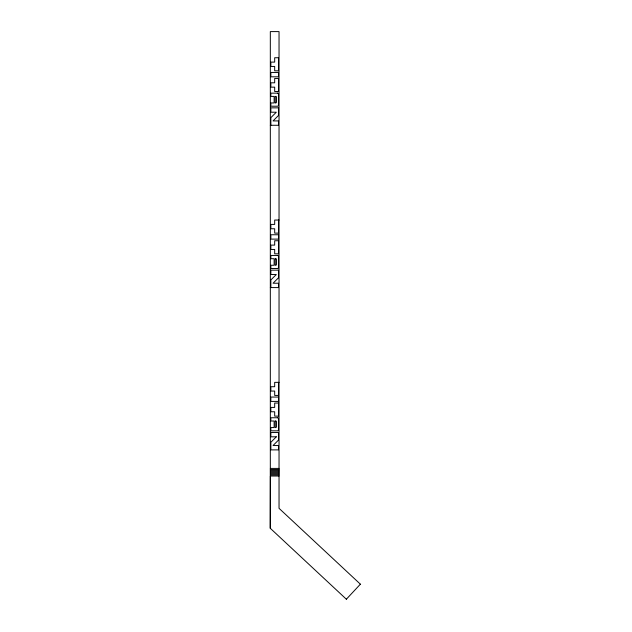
<?xml version="1.0" encoding="UTF-8"?>
<svg xmlns="http://www.w3.org/2000/svg" width="632" height="632" viewBox="0 0 632 632"><rect width="100%" height="100%" fill="white"/><g stroke="black" fill="none" stroke-linecap="round" stroke-linejoin="round"><path stroke-width="0.95" d="M346.352 599.223L360.382 584.181M270.322 125.278L278.491 125.278L278.491 120.925L273.048 120.925L278.491 115.474L278.491 107.851L270.867 107.851L270.867 112.212L276.31 112.212L270.867 117.655L270.867 125.278M279.036 220.047L274.683 220.047L274.683 224.407L270.867 224.407L270.867 228.76L274.683 228.76L274.683 233.121L278.491 233.121L278.491 220.047M270.322 287.584L278.491 287.584L278.491 283.231L273.048 283.231L278.491 277.78L278.491 270.156L270.867 270.156L270.867 274.509L276.31 274.509L270.867 279.96L270.867 287.584M279.036 382.352L274.683 382.352L274.683 386.713L270.867 386.713L270.867 391.066L274.683 391.066L274.683 395.427L278.491 395.427L278.491 382.352M270.322 468.407L279.036 468.407M270.322 469.497L279.036 469.497M270.322 470.587L279.036 470.587M270.322 471.677L279.036 471.677M270.322 472.768L279.036 472.768M270.322 473.858L279.036 473.858M270.322 474.94L279.036 474.94M279.036 476.03L270.322 476.03L270.204 528.21L346.589 599.436M360.611 584.395L279.036 508.326L279.036 31.6L270.322 31.6L270.322 528.32M276.31 436.815L270.867 442.266L270.867 449.889L278.491 449.889L278.491 445.536L273.048 445.536L278.491 440.085L278.491 432.462L270.867 432.462L270.867 436.815L276.31 436.815M278.491 57.741L274.683 57.741L274.683 62.102L270.867 62.102L270.867 66.455L274.683 66.455L274.683 70.816L278.491 70.816L278.491 57.741M278.491 72.451L270.867 72.451L270.867 76.804L278.491 76.804L278.491 72.451M278.491 78.439L274.683 78.439L274.683 82.8L270.867 82.8L270.867 87.153L274.683 87.153L274.683 91.514L278.491 91.514L278.491 78.439M277.401 93.149L270.867 93.149L270.867 96.412L274.138 96.412L274.138 102.953L270.867 102.953L270.867 106.215L277.401 106.215A1.09 1.09 0 0 0 278.491 105.125L278.491 94.231A1.09 1.09 0 0 0 277.401 93.149M275.765 96.412L275.22 96.412L275.22 102.953L275.765 102.953A0.861 0.861 0 0 0 276.453 102.108L276.453 97.265A0.869 0.869 0 0 0 275.765 96.412M278.491 234.756L270.867 234.756L270.867 239.109L278.491 239.109L278.491 234.756M278.491 240.745L274.683 240.745L274.683 245.105L270.867 245.105L270.867 249.458L274.683 249.458L274.683 253.819L278.491 253.819L278.491 240.745M277.401 255.447L270.867 255.447L270.867 258.717L274.138 258.717L274.138 265.25L270.867 265.25L270.867 268.521L277.401 268.521A1.09 1.09 0 0 0 278.491 267.431L278.491 256.537A1.09 1.09 0 0 0 277.401 255.447M275.765 258.717L275.22 258.717L275.22 265.25L275.765 265.25A0.861 0.861 0 0 0 276.453 264.413L276.453 259.57A0.869 0.869 0 0 0 275.765 258.717M278.491 397.062L270.867 397.062L270.867 401.415L278.491 401.415L278.491 397.062M278.491 403.05L274.683 403.05L274.683 407.411L270.867 407.411L270.867 411.764L274.683 411.764L274.683 416.125L278.491 416.125L278.491 403.05M277.401 417.752L270.867 417.752L270.867 421.023L274.138 421.023L274.138 427.556L270.867 427.556L270.867 430.827L277.401 430.827A1.09 1.09 0 0 0 278.491 429.736L278.491 418.842A1.09 1.09 0 0 0 277.401 417.752M275.765 421.023L275.22 421.023L275.22 427.556L275.765 427.556A0.861 0.861 0 0 0 276.453 426.719L276.453 421.868A0.869 0.869 0 0 0 275.765 421.023"/></g></svg>
